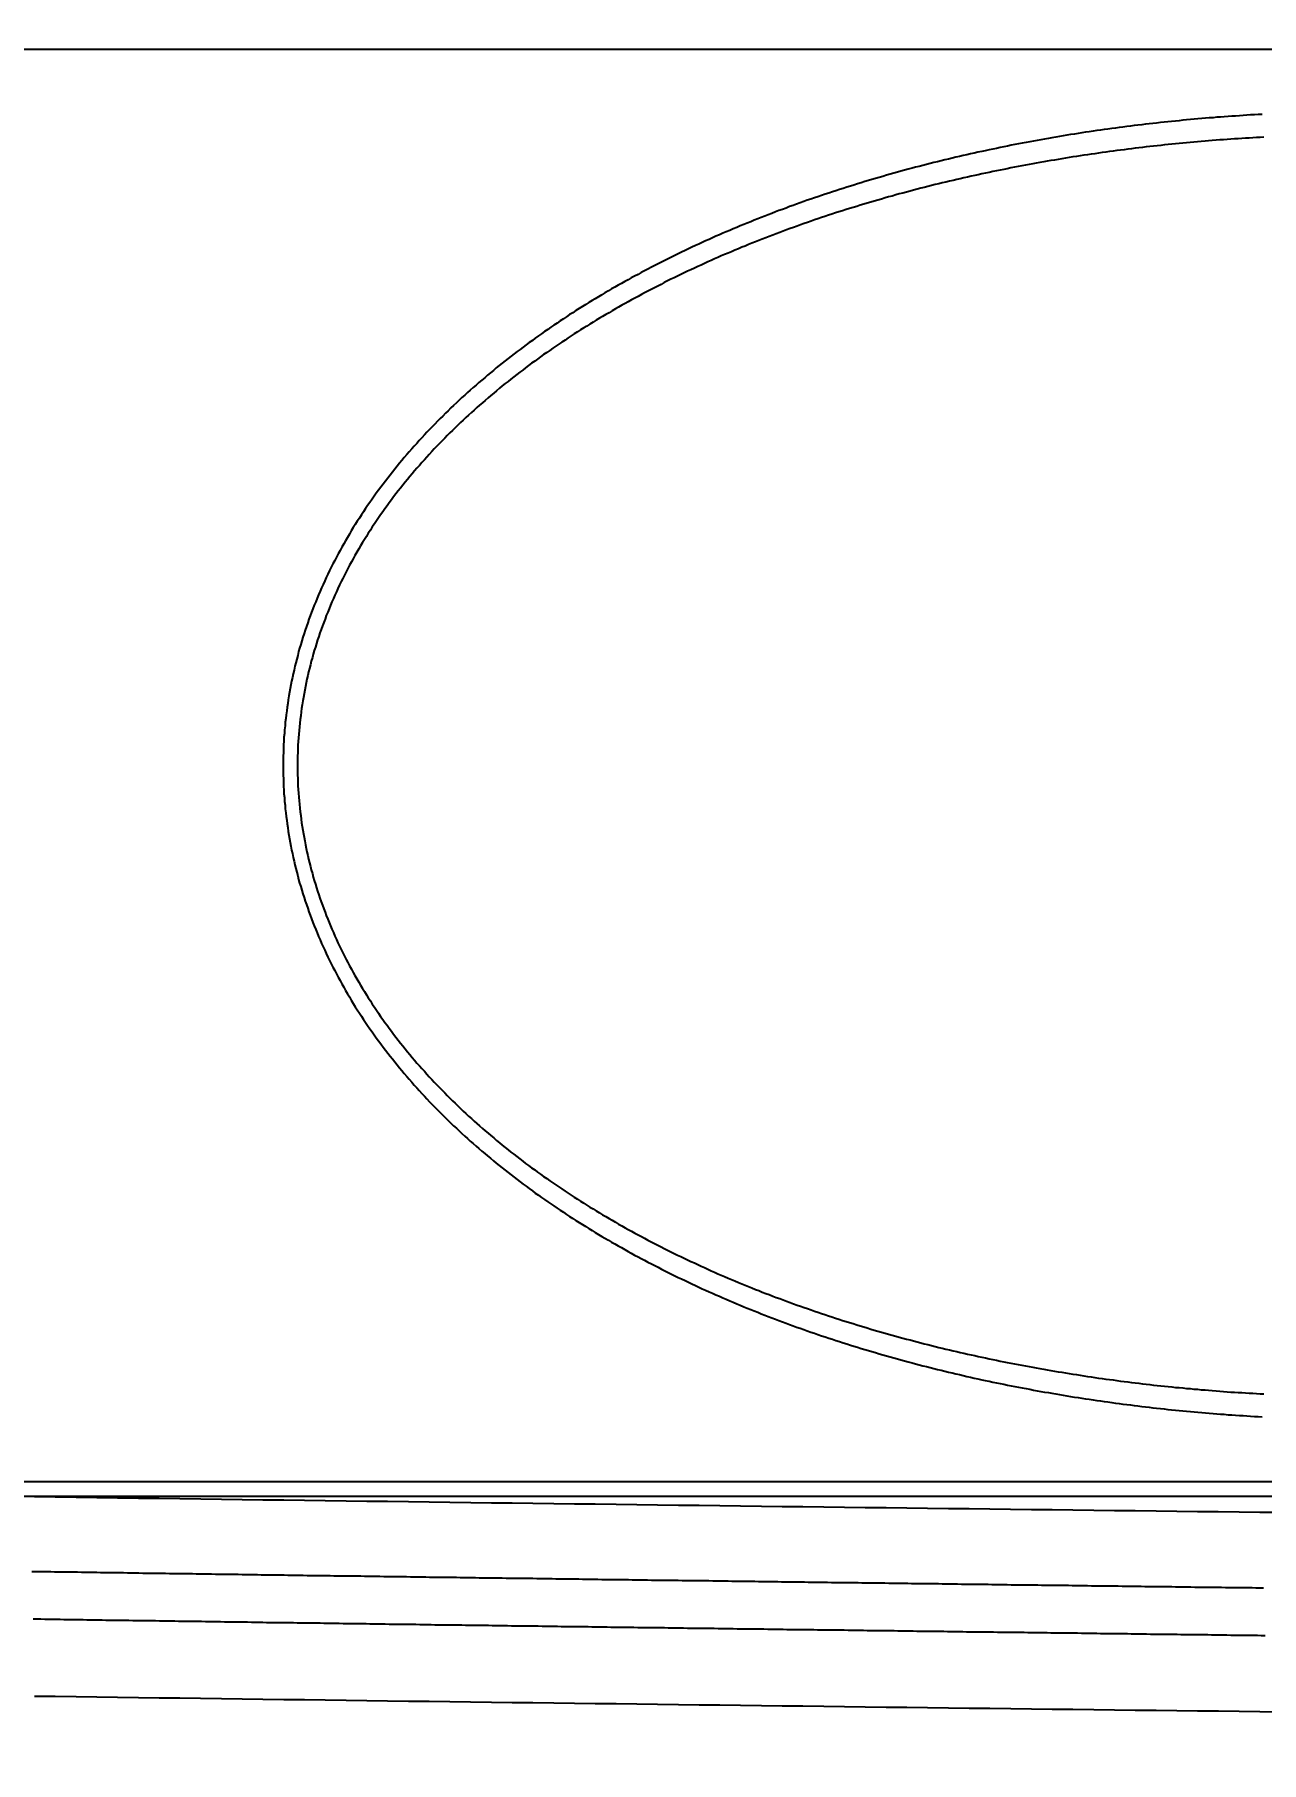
# Model space of a CAD drawing. Header units: millimetres. Extents: x 0 to 3800, y -67 to 2530.
# Drawn here: x 2324.26 to 2333.73, y 1500.94 to 1514.29 of the extents above; entities that cross this region are included whole.
import ezdxf

# ---------------------------------------------------------------- set-up
doc = ezdxf.new("R2010")
doc.units = ezdxf.units.MM
doc.layers.add('내부선 및 부속', color=4, linetype='Continuous')
doc.layers.add('치수선', color=7, linetype='Continuous')
doc.styles.add('____', font='')
doc.styles.get('____').set_extended_font_data('굴림')
doc.dimstyles.new('MSADIM', dxfattribs={"dimtxt": 33, "dimasz": 17, "dimexe": 10, "dimexo": 7.5, "dimgap": 10, "dimtad": 0, "dimtih": 1, "dimtoh": 1, "dimdec": 0, "dimzin": 1, "dimdsep": 46, "dimtxsty": '____', "dimcen": 11.25, "dimadec": 0, "dimazin": 0, "dimtfac": 1, "dimtdec": 0, "dimtix": 1, "dimtmove": 0, "dimatfit": 3, "dimfxl": 1, "dimtolj": 1, "dimtzin": 1, "dimarcsym": 0})

# ---------------------------------------------------------------- blocks, each defined once
blk = doc.blocks.new('*D35')
at = {"layer": '치수선', "color": 0, "linetype": 'Continuous', "lineweight": -2, "transparency": 16777216}
for p, q in [((2924.524, 1577.512), (2924.524, 1252.002)), ((2244.524, 1269.502), (2244.524, 1272.002)), ((2261.524, 1262.002), (2547.243, 1262.002)), ((2907.524, 1262.002), (2621.804, 1262.002))]:
    blk.add_line(p, q, dxfattribs=at)
at = {"layer": '치수선', "color": 0, "linetype": 'Continuous', "transparency": 16777216}
for points in [[(2261.524, 1264.835), (2261.524, 1259.168), (2244.524, 1262.002)], [(2907.524, 1264.835), (2907.524, 1259.168), (2924.524, 1262.002)]]:
    blk.add_solid(points, dxfattribs=at)
at = {"layer": '치수선', "color": 0, "linetype": 'Continuous', "transparency": 16777216, "insert": (2584.524, 1262.002), "char_height": 25, "attachment_point": 5, "style": '____'}
blk.add_mtext('\\A1;680', dxfattribs=at)

msp = doc.modelspace()

# ---------------------------------------------------------------- linework, layer by layer
at = {"layer": '내부선 및 부속', "linetype": 'Continuous'}
for p, q in [((2355.662, 1514.172), (2313.385, 1514.172)), ((2355.662, 1503.108), (2313.385, 1503.108)), ((2355.422, 1502.994), (2313.625, 1502.994))]:
    msp.add_line(p, q, dxfattribs=at)
at = {"layer": '내부선 및 부속', "linetype": 'Continuous', "flags": 128}
for points in [[(2333.738, 1513.67), (2333.709, 1513.668), (2333.679, 1513.666), (2333.65, 1513.665), (2333.621, 1513.663), (2333.592, 1513.661), (2333.563, 1513.659), (2333.534, 1513.657), (2333.505, 1513.655), (2333.476, 1513.653), (2333.447, 1513.651), (2333.418, 1513.649), (2333.389, 1513.647), (2333.36, 1513.644), (2333.331, 1513.642), (2333.301, 1513.64), (2333.272, 1513.637), (2333.243, 1513.635), (2333.214, 1513.632), (2333.185, 1513.629), (2333.156, 1513.627), (2333.127, 1513.624), (2333.098, 1513.621), (2333.069, 1513.618), (2333.04, 1513.615), (2333.011, 1513.612), (2332.982, 1513.609), (2332.953, 1513.606), (2332.924, 1513.603), (2332.895, 1513.6), (2332.866, 1513.596), (2332.837, 1513.593), (2332.809, 1513.59), (2332.78, 1513.586), (2332.751, 1513.583), (2332.722, 1513.579), (2332.693, 1513.575), (2332.664, 1513.572), (2332.635, 1513.568), (2332.606, 1513.564), (2332.577, 1513.56), (2332.548, 1513.556), (2332.52, 1513.552), (2332.491, 1513.548), (2332.462, 1513.544), (2332.433, 1513.539), (2332.404, 1513.535), (2332.375, 1513.531), (2332.347, 1513.526), (2332.318, 1513.522), (2332.289, 1513.517), (2332.26, 1513.513), (2332.231, 1513.508), (2332.203, 1513.503), (2332.174, 1513.499), (2332.145, 1513.494), (2332.116, 1513.489), (2332.088, 1513.484), (2332.059, 1513.479), (2332.03, 1513.474), (2332.002, 1513.469), (2331.973, 1513.463), (2331.944, 1513.458), (2331.916, 1513.453), (2331.887, 1513.447), (2331.858, 1513.442), (2331.83, 1513.436), (2331.801, 1513.431), (2331.773, 1513.425), (2331.744, 1513.419), (2331.715, 1513.413), (2331.687, 1513.407), (2331.658, 1513.401), (2331.63, 1513.395), (2331.63, 1513.395), (2331.601, 1513.389), (2331.573, 1513.383), (2331.544, 1513.377), (2331.516, 1513.371), (2331.487, 1513.364), (2331.459, 1513.358), (2331.431, 1513.351), (2331.402, 1513.345), (2331.374, 1513.338), (2331.345, 1513.332), (2331.317, 1513.325), (2331.289, 1513.318), (2331.26, 1513.311), (2331.232, 1513.304), (2331.204, 1513.297), (2331.176, 1513.29), (2331.147, 1513.283), (2331.119, 1513.276), (2331.091, 1513.268), (2331.063, 1513.261), (2331.035, 1513.253), (2331.006, 1513.246), (2330.978, 1513.238), (2330.95, 1513.231), (2330.922, 1513.223), (2330.894, 1513.215), (2330.866, 1513.207), (2330.838, 1513.199), (2330.81, 1513.191), (2330.782, 1513.183), (2330.754, 1513.175), (2330.726, 1513.167), (2330.698, 1513.158), (2330.67, 1513.15), (2330.642, 1513.142), (2330.614, 1513.133), (2330.586, 1513.124), (2330.559, 1513.116), (2330.531, 1513.107), (2330.503, 1513.098), (2330.475, 1513.089), (2330.447, 1513.08), (2330.42, 1513.071), (2330.392, 1513.062), (2330.364, 1513.053), (2330.337, 1513.044), (2330.309, 1513.034), (2330.282, 1513.025), (2330.254, 1513.015), (2330.226, 1513.006), (2330.199, 1512.996), (2330.171, 1512.986), (2330.144, 1512.976), (2330.117, 1512.966), (2330.089, 1512.957), (2330.062, 1512.946), (2330.034, 1512.936), (2330.007, 1512.926), (2329.98, 1512.916), (2329.953, 1512.905), (2329.925, 1512.895), (2329.898, 1512.884), (2329.871, 1512.874), (2329.844, 1512.863), (2329.817, 1512.852), (2329.79, 1512.841), (2329.763, 1512.83), (2329.736, 1512.819), (2329.709, 1512.808), (2329.682, 1512.797), (2329.655, 1512.786), (2329.628, 1512.774), (2329.601, 1512.763), (2329.575, 1512.751), (2329.548, 1512.74), (2329.521, 1512.728), (2329.495, 1512.716), (2329.468, 1512.704), (2329.441, 1512.692), (2329.415, 1512.68), (2329.388, 1512.668), (2329.362, 1512.656), (2329.335, 1512.644), (2329.309, 1512.631), (2329.283, 1512.619), (2329.256, 1512.606), (2329.23, 1512.593), (2329.204, 1512.581), (2329.178, 1512.568), (2329.152, 1512.555), (2329.126, 1512.542), (2329.1, 1512.529), (2329.074, 1512.515), (2329.048, 1512.502), (2329.022, 1512.489), (2328.996, 1512.475), (2328.97, 1512.462), (2328.944, 1512.448), (2328.919, 1512.434), (2328.893, 1512.42), (2328.893, 1512.42), (2328.867, 1512.406), (2328.842, 1512.392), (2328.816, 1512.378), (2328.791, 1512.364), (2328.765, 1512.35), (2328.74, 1512.335), (2328.715, 1512.321), (2328.69, 1512.306), (2328.664, 1512.291), (2328.639, 1512.276), (2328.614, 1512.261), (2328.589, 1512.246), (2328.564, 1512.231), (2328.539, 1512.216), (2328.515, 1512.201), (2328.49, 1512.185), (2328.465, 1512.17), (2328.44, 1512.154), (2328.416, 1512.138), (2328.391, 1512.123), (2328.367, 1512.107), (2328.343, 1512.091), (2328.318, 1512.074), (2328.294, 1512.058), (2328.27, 1512.042), (2328.246, 1512.025), (2328.222, 1512.009), (2328.198, 1511.992), (2328.174, 1511.975), (2328.15, 1511.958), (2328.126, 1511.941), (2328.103, 1511.924), (2328.079, 1511.907), (2328.055, 1511.89), (2328.032, 1511.872), (2328.009, 1511.855), (2327.985, 1511.837), (2327.962, 1511.82), (2327.939, 1511.802), (2327.916, 1511.784), (2327.893, 1511.766), (2327.87, 1511.747), (2327.847, 1511.729), (2327.824, 1511.711), (2327.802, 1511.692), (2327.779, 1511.674), (2327.757, 1511.655), (2327.735, 1511.636), (2327.712, 1511.617), (2327.69, 1511.598), (2327.668, 1511.579), (2327.646, 1511.56), (2327.624, 1511.54), (2327.602, 1511.521), (2327.581, 1511.501), (2327.559, 1511.482), (2327.538, 1511.462), (2327.517, 1511.442), (2327.495, 1511.422), (2327.474, 1511.402), (2327.453, 1511.381), (2327.432, 1511.361), (2327.412, 1511.34), (2327.391, 1511.32), (2327.37, 1511.299), (2327.35, 1511.278), (2327.33, 1511.257), (2327.309, 1511.236), (2327.289, 1511.215), (2327.269, 1511.194), (2327.25, 1511.172), (2327.23, 1511.151), (2327.21, 1511.129), (2327.191, 1511.108), (2327.172, 1511.086), (2327.152, 1511.064), (2327.133, 1511.042), (2327.114, 1511.019), (2327.096, 1510.997), (2327.077, 1510.975), (2327.058, 1510.952), (2327.04, 1510.929), (2327.022, 1510.907), (2327.004, 1510.884), (2326.986, 1510.861), (2326.968, 1510.838), (2326.95, 1510.814), (2326.933, 1510.791), (2326.916, 1510.768), (2326.898, 1510.744), (2326.881, 1510.72), (2326.865, 1510.697), (2326.848, 1510.673), (2326.831, 1510.649), (2326.815, 1510.625), (2326.799, 1510.6), (2326.783, 1510.576), (2326.767, 1510.552), (2326.751, 1510.527), (2326.736, 1510.502), (2326.736, 1510.502), (2326.72, 1510.478), (2326.705, 1510.453), (2326.69, 1510.428), (2326.675, 1510.403), (2326.661, 1510.377), (2326.646, 1510.352), (2326.632, 1510.327), (2326.618, 1510.301), (2326.604, 1510.275), (2326.59, 1510.25), (2326.577, 1510.224), (2326.563, 1510.198), (2326.55, 1510.172), (2326.537, 1510.146), (2326.524, 1510.119), (2326.512, 1510.093), (2326.5, 1510.067), (2326.487, 1510.04), (2326.476, 1510.013), (2326.464, 1509.987), (2326.452, 1509.96), (2326.441, 1509.933), (2326.43, 1509.906), (2326.419, 1509.879), (2326.408, 1509.852), (2326.398, 1509.825), (2326.388, 1509.797), (2326.378, 1509.77), (2326.368, 1509.742), (2326.359, 1509.715), (2326.349, 1509.687), (2326.34, 1509.659), (2326.331, 1509.631), (2326.323, 1509.604), (2326.314, 1509.576), (2326.306, 1509.548), (2326.298, 1509.52), (2326.291, 1509.491), (2326.283, 1509.463), (2326.276, 1509.435), (2326.269, 1509.407), (2326.263, 1509.378), (2326.256, 1509.35), (2326.25, 1509.321), (2326.244, 1509.293), (2326.238, 1509.264), (2326.233, 1509.235), (2326.228, 1509.207), (2326.223, 1509.178), (2326.218, 1509.149), (2326.214, 1509.12), (2326.21, 1509.091), (2326.206, 1509.062), (2326.202, 1509.033), (2326.199, 1509.004), (2326.195, 1508.975), (2326.193, 1508.946), (2326.19, 1508.917), (2326.188, 1508.888), (2326.185, 1508.859), (2326.184, 1508.83), (2326.182, 1508.801), (2326.181, 1508.772), (2326.18, 1508.742), (2326.179, 1508.713), (2326.178, 1508.684), (2326.178, 1508.655), (2326.178, 1508.626), (2326.178, 1508.597), (2326.179, 1508.567), (2326.18, 1508.538), (2326.181, 1508.509), (2326.182, 1508.48), (2326.184, 1508.451), (2326.185, 1508.422), (2326.188, 1508.393), (2326.19, 1508.363), (2326.193, 1508.334), (2326.195, 1508.305), (2326.199, 1508.276), (2326.202, 1508.247), (2326.206, 1508.218), (2326.21, 1508.189), (2326.214, 1508.161), (2326.218, 1508.132), (2326.223, 1508.103), (2326.228, 1508.074), (2326.233, 1508.045), (2326.238, 1508.017), (2326.244, 1507.988), (2326.25, 1507.96), (2326.256, 1507.931), (2326.263, 1507.903), (2326.269, 1507.874), (2326.276, 1507.846), (2326.283, 1507.818), (2326.291, 1507.789), (2326.298, 1507.761), (2326.306, 1507.733), (2326.314, 1507.705), (2326.314, 1507.705), (2326.323, 1507.677), (2326.331, 1507.649), (2326.34, 1507.621), (2326.349, 1507.594), (2326.359, 1507.566), (2326.368, 1507.538), (2326.378, 1507.511), (2326.388, 1507.484), (2326.398, 1507.456), (2326.408, 1507.429), (2326.419, 1507.402), (2326.43, 1507.375), (2326.441, 1507.348), (2326.452, 1507.321), (2326.464, 1507.294), (2326.476, 1507.267), (2326.487, 1507.241), (2326.5, 1507.214), (2326.512, 1507.188), (2326.524, 1507.161), (2326.537, 1507.135), (2326.55, 1507.109), (2326.563, 1507.083), (2326.577, 1507.057), (2326.59, 1507.031), (2326.604, 1507.005), (2326.618, 1506.98), (2326.632, 1506.954), (2326.646, 1506.929), (2326.661, 1506.903), (2326.675, 1506.878), (2326.69, 1506.853), (2326.705, 1506.828), (2326.72, 1506.803), (2326.736, 1506.778), (2326.751, 1506.754), (2326.767, 1506.729), (2326.783, 1506.705), (2326.799, 1506.68), (2326.815, 1506.656), (2326.831, 1506.632), (2326.848, 1506.608), (2326.865, 1506.584), (2326.881, 1506.56), (2326.898, 1506.537), (2326.916, 1506.513), (2326.933, 1506.49), (2326.95, 1506.466), (2326.968, 1506.443), (2326.986, 1506.42), (2327.004, 1506.397), (2327.022, 1506.374), (2327.04, 1506.351), (2327.058, 1506.329), (2327.077, 1506.306), (2327.096, 1506.284), (2327.114, 1506.261), (2327.133, 1506.239), (2327.152, 1506.217), (2327.172, 1506.195), (2327.191, 1506.173), (2327.21, 1506.151), (2327.23, 1506.13), (2327.25, 1506.108), (2327.269, 1506.087), (2327.289, 1506.066), (2327.309, 1506.044), (2327.33, 1506.023), (2327.35, 1506.002), (2327.37, 1505.982), (2327.391, 1505.961), (2327.412, 1505.94), (2327.432, 1505.92), (2327.453, 1505.899), (2327.474, 1505.879), (2327.495, 1505.859), (2327.517, 1505.839), (2327.538, 1505.819), (2327.559, 1505.799), (2327.581, 1505.779), (2327.602, 1505.76), (2327.624, 1505.74), (2327.646, 1505.721), (2327.668, 1505.702), (2327.69, 1505.683), (2327.712, 1505.663), (2327.735, 1505.645), (2327.757, 1505.626), (2327.779, 1505.607), (2327.802, 1505.588), (2327.824, 1505.57), (2327.847, 1505.551), (2327.87, 1505.533), (2327.893, 1505.515), (2327.916, 1505.497), (2327.939, 1505.479), (2327.962, 1505.461), (2327.985, 1505.443), (2328.009, 1505.426), (2328.032, 1505.408), (2328.032, 1505.408), (2328.055, 1505.391), (2328.079, 1505.374), (2328.103, 1505.356), (2328.126, 1505.339), (2328.15, 1505.322), (2328.174, 1505.305), (2328.198, 1505.289), (2328.222, 1505.272), (2328.246, 1505.255), (2328.27, 1505.239), (2328.294, 1505.223), (2328.318, 1505.206), (2328.343, 1505.19), (2328.367, 1505.174), (2328.391, 1505.158), (2328.416, 1505.142), (2328.44, 1505.127), (2328.465, 1505.111), (2328.49, 1505.095), (2328.515, 1505.08), (2328.539, 1505.065), (2328.564, 1505.049), (2328.589, 1505.034), (2328.614, 1505.019), (2328.639, 1505.004), (2328.664, 1504.99), (2328.69, 1504.975), (2328.715, 1504.96), (2328.74, 1504.946), (2328.765, 1504.931), (2328.791, 1504.917), (2328.816, 1504.903), (2328.842, 1504.888), (2328.867, 1504.874), (2328.893, 1504.86), (2328.919, 1504.847), (2328.944, 1504.833), (2328.97, 1504.819), (2328.996, 1504.806), (2329.022, 1504.792), (2329.048, 1504.779), (2329.074, 1504.765), (2329.1, 1504.752), (2329.126, 1504.739), (2329.152, 1504.726), (2329.178, 1504.713), (2329.204, 1504.7), (2329.23, 1504.687), (2329.256, 1504.675), (2329.283, 1504.662), (2329.309, 1504.65), (2329.335, 1504.637), (2329.362, 1504.625), (2329.388, 1504.613), (2329.415, 1504.6), (2329.441, 1504.588), (2329.468, 1504.576), (2329.495, 1504.565), (2329.521, 1504.553), (2329.548, 1504.541), (2329.575, 1504.529), (2329.601, 1504.518), (2329.628, 1504.506), (2329.655, 1504.495), (2329.682, 1504.484), (2329.709, 1504.473), (2329.736, 1504.461), (2329.763, 1504.45), (2329.79, 1504.439), (2329.817, 1504.428), (2329.844, 1504.418), (2329.871, 1504.407), (2329.898, 1504.396), (2329.925, 1504.386), (2329.953, 1504.375), (2329.98, 1504.365), (2330.007, 1504.355), (2330.034, 1504.344), (2330.062, 1504.334), (2330.089, 1504.324), (2330.117, 1504.314), (2330.144, 1504.304), (2330.171, 1504.294), (2330.199, 1504.285), (2330.226, 1504.275), (2330.254, 1504.265), (2330.282, 1504.256), (2330.309, 1504.246), (2330.337, 1504.237), (2330.364, 1504.228), (2330.392, 1504.219), (2330.42, 1504.209), (2330.447, 1504.2), (2330.475, 1504.191), (2330.503, 1504.183), (2330.531, 1504.174), (2330.559, 1504.165), (2330.586, 1504.156), (2330.614, 1504.148), (2330.642, 1504.139), (2330.642, 1504.139), (2330.67, 1504.131), (2330.698, 1504.122), (2330.726, 1504.114), (2330.754, 1504.106), (2330.782, 1504.098), (2330.81, 1504.089), (2330.838, 1504.081), (2330.866, 1504.073), (2330.894, 1504.066), (2330.922, 1504.058), (2330.95, 1504.05), (2330.978, 1504.042), (2331.006, 1504.035), (2331.035, 1504.027), (2331.063, 1504.02), (2331.091, 1504.012), (2331.119, 1504.005), (2331.147, 1503.998), (2331.176, 1503.991), (2331.204, 1503.984), (2331.232, 1503.977), (2331.26, 1503.97), (2331.289, 1503.963), (2331.317, 1503.956), (2331.345, 1503.949), (2331.374, 1503.942), (2331.402, 1503.936), (2331.431, 1503.929), (2331.459, 1503.923), (2331.487, 1503.916), (2331.516, 1503.91), (2331.544, 1503.904), (2331.573, 1503.897), (2331.601, 1503.891), (2331.63, 1503.885), (2331.658, 1503.879), (2331.687, 1503.873), (2331.715, 1503.867), (2331.744, 1503.862), (2331.773, 1503.856), (2331.801, 1503.85), (2331.83, 1503.845), (2331.858, 1503.839), (2331.887, 1503.833), (2331.916, 1503.828), (2331.944, 1503.823), (2331.973, 1503.817), (2332.002, 1503.812), (2332.03, 1503.807), (2332.059, 1503.802), (2332.088, 1503.797), (2332.116, 1503.792), (2332.145, 1503.787), (2332.174, 1503.782), (2332.203, 1503.777), (2332.231, 1503.773), (2332.26, 1503.768), (2332.289, 1503.763), (2332.318, 1503.759), (2332.347, 1503.754), (2332.375, 1503.75), (2332.404, 1503.746), (2332.433, 1503.741), (2332.462, 1503.737), (2332.491, 1503.733), (2332.52, 1503.729), (2332.548, 1503.725), (2332.577, 1503.721), (2332.606, 1503.717), (2332.635, 1503.713), (2332.664, 1503.709), (2332.693, 1503.705), (2332.722, 1503.702), (2332.751, 1503.698), (2332.78, 1503.695), (2332.809, 1503.691), (2332.837, 1503.688), (2332.866, 1503.684), (2332.895, 1503.681), (2332.924, 1503.678), (2332.953, 1503.675), (2332.982, 1503.671), (2333.011, 1503.668), (2333.04, 1503.665), (2333.069, 1503.662), (2333.098, 1503.66), (2333.127, 1503.657), (2333.156, 1503.654), (2333.185, 1503.651), (2333.214, 1503.649), (2333.243, 1503.646), (2333.272, 1503.643), (2333.301, 1503.641), (2333.331, 1503.639), (2333.36, 1503.636), (2333.389, 1503.634), (2333.418, 1503.632), (2333.447, 1503.63), (2333.476, 1503.627), (2333.505, 1503.625), (2333.505, 1503.625), (2333.534, 1503.623), (2333.563, 1503.621), (2333.592, 1503.62), (2333.621, 1503.618), (2333.65, 1503.616), (2333.679, 1503.614), (2333.709, 1503.613), (2333.738, 1503.611)], [(2333.753, 1513.494), (2333.725, 1513.492), (2333.696, 1513.491), (2333.668, 1513.489), (2333.639, 1513.487), (2333.611, 1513.486), (2333.582, 1513.484), (2333.554, 1513.482), (2333.525, 1513.48), (2333.497, 1513.478), (2333.468, 1513.476), (2333.44, 1513.474), (2333.411, 1513.472), (2333.383, 1513.47), (2333.354, 1513.468), (2333.326, 1513.465), (2333.298, 1513.463), (2333.269, 1513.461), (2333.241, 1513.458), (2333.212, 1513.456), (2333.184, 1513.453), (2333.155, 1513.45), (2333.127, 1513.448), (2333.098, 1513.445), (2333.07, 1513.442), (2333.042, 1513.439), (2333.013, 1513.436), (2332.985, 1513.434), (2332.956, 1513.43), (2332.928, 1513.427), (2332.9, 1513.424), (2332.871, 1513.421), (2332.843, 1513.418), (2332.814, 1513.415), (2332.786, 1513.411), (2332.758, 1513.408), (2332.729, 1513.404), (2332.701, 1513.401), (2332.673, 1513.397), (2332.644, 1513.393), (2332.616, 1513.39), (2332.588, 1513.386), (2332.559, 1513.382), (2332.531, 1513.378), (2332.503, 1513.374), (2332.475, 1513.37), (2332.446, 1513.366), (2332.418, 1513.362), (2332.39, 1513.358), (2332.362, 1513.354), (2332.333, 1513.349), (2332.305, 1513.345), (2332.277, 1513.341), (2332.249, 1513.336), (2332.221, 1513.331), (2332.192, 1513.327), (2332.164, 1513.322), (2332.136, 1513.317), (2332.108, 1513.313), (2332.08, 1513.308), (2332.052, 1513.303), (2332.023, 1513.298), (2331.995, 1513.293), (2331.967, 1513.288), (2331.939, 1513.283), (2331.911, 1513.277), (2331.883, 1513.272), (2331.855, 1513.267), (2331.827, 1513.261), (2331.799, 1513.256), (2331.771, 1513.25), (2331.743, 1513.245), (2331.715, 1513.239), (2331.687, 1513.233), (2331.687, 1513.233), (2331.659, 1513.228), (2331.631, 1513.222), (2331.603, 1513.216), (2331.575, 1513.21), (2331.547, 1513.204), (2331.519, 1513.198), (2331.491, 1513.192), (2331.464, 1513.185), (2331.436, 1513.179), (2331.408, 1513.173), (2331.38, 1513.166), (2331.352, 1513.16), (2331.324, 1513.153), (2331.297, 1513.147), (2331.269, 1513.14), (2331.241, 1513.133), (2331.213, 1513.127), (2331.186, 1513.12), (2331.158, 1513.113), (2331.13, 1513.106), (2331.103, 1513.099), (2331.075, 1513.091), (2331.047, 1513.084), (2331.02, 1513.077), (2330.992, 1513.07), (2330.964, 1513.062), (2330.937, 1513.055), (2330.909, 1513.047), (2330.882, 1513.039), (2330.854, 1513.032), (2330.827, 1513.024), (2330.799, 1513.016), (2330.772, 1513.008), (2330.744, 1513), (2330.717, 1512.992), (2330.69, 1512.984), (2330.662, 1512.976), (2330.635, 1512.968), (2330.608, 1512.959), (2330.58, 1512.951), (2330.553, 1512.942), (2330.526, 1512.934), (2330.499, 1512.925), (2330.471, 1512.917), (2330.444, 1512.908), (2330.417, 1512.899), (2330.39, 1512.89), (2330.363, 1512.881), (2330.336, 1512.872), (2330.309, 1512.863), (2330.282, 1512.854), (2330.255, 1512.844), (2330.228, 1512.835), (2330.201, 1512.826), (2330.174, 1512.816), (2330.147, 1512.806), (2330.12, 1512.797), (2330.093, 1512.787), (2330.066, 1512.777), (2330.039, 1512.767), (2330.013, 1512.757), (2329.986, 1512.747), (2329.959, 1512.737), (2329.932, 1512.727), (2329.906, 1512.717), (2329.879, 1512.706), (2329.853, 1512.696), (2329.826, 1512.685), (2329.799, 1512.675), (2329.773, 1512.664), (2329.746, 1512.653), (2329.72, 1512.643), (2329.694, 1512.632), (2329.667, 1512.621), (2329.641, 1512.609), (2329.615, 1512.598), (2329.588, 1512.587), (2329.562, 1512.576), (2329.536, 1512.564), (2329.51, 1512.553), (2329.484, 1512.541), (2329.458, 1512.53), (2329.432, 1512.518), (2329.406, 1512.506), (2329.38, 1512.494), (2329.354, 1512.482), (2329.328, 1512.47), (2329.302, 1512.458), (2329.276, 1512.445), (2329.25, 1512.433), (2329.225, 1512.421), (2329.199, 1512.408), (2329.173, 1512.396), (2329.148, 1512.383), (2329.122, 1512.37), (2329.097, 1512.357), (2329.071, 1512.344), (2329.046, 1512.331), (2329.02, 1512.318), (2328.995, 1512.305), (2328.995, 1512.305), (2328.97, 1512.291), (2328.945, 1512.278), (2328.919, 1512.264), (2328.894, 1512.251), (2328.869, 1512.237), (2328.844, 1512.223), (2328.819, 1512.209), (2328.794, 1512.195), (2328.769, 1512.181), (2328.745, 1512.167), (2328.72, 1512.153), (2328.695, 1512.138), (2328.671, 1512.124), (2328.646, 1512.109), (2328.621, 1512.095), (2328.597, 1512.08), (2328.573, 1512.065), (2328.548, 1512.05), (2328.524, 1512.035), (2328.5, 1512.02), (2328.475, 1512.005), (2328.451, 1511.989), (2328.427, 1511.974), (2328.403, 1511.958), (2328.379, 1511.943), (2328.356, 1511.927), (2328.332, 1511.911), (2328.308, 1511.895), (2328.284, 1511.879), (2328.261, 1511.863), (2328.237, 1511.847), (2328.214, 1511.83), (2328.19, 1511.814), (2328.167, 1511.797), (2328.144, 1511.78), (2328.121, 1511.764), (2328.097, 1511.747), (2328.074, 1511.73), (2328.051, 1511.712), (2328.029, 1511.695), (2328.006, 1511.678), (2327.983, 1511.66), (2327.96, 1511.643), (2327.938, 1511.625), (2327.915, 1511.607), (2327.893, 1511.59), (2327.871, 1511.572), (2327.849, 1511.554), (2327.827, 1511.535), (2327.805, 1511.517), (2327.783, 1511.499), (2327.761, 1511.48), (2327.739, 1511.461), (2327.717, 1511.443), (2327.696, 1511.424), (2327.674, 1511.405), (2327.653, 1511.386), (2327.632, 1511.367), (2327.611, 1511.347), (2327.59, 1511.328), (2327.569, 1511.308), (2327.548, 1511.289), (2327.527, 1511.269), (2327.507, 1511.249), (2327.486, 1511.229), (2327.466, 1511.209), (2327.446, 1511.189), (2327.426, 1511.169), (2327.406, 1511.148), (2327.386, 1511.128), (2327.366, 1511.107), (2327.346, 1511.086), (2327.327, 1511.065), (2327.307, 1511.044), (2327.288, 1511.023), (2327.269, 1511.002), (2327.25, 1510.981), (2327.231, 1510.959), (2327.212, 1510.938), (2327.194, 1510.916), (2327.175, 1510.894), (2327.157, 1510.872), (2327.139, 1510.85), (2327.121, 1510.828), (2327.103, 1510.806), (2327.085, 1510.784), (2327.067, 1510.761), (2327.05, 1510.739), (2327.032, 1510.716), (2327.015, 1510.693), (2326.998, 1510.67), (2326.981, 1510.647), (2326.964, 1510.624), (2326.948, 1510.601), (2326.931, 1510.577), (2326.915, 1510.554), (2326.899, 1510.53), (2326.883, 1510.506), (2326.867, 1510.483), (2326.852, 1510.459), (2326.852, 1510.459), (2326.836, 1510.435), (2326.821, 1510.41), (2326.806, 1510.386), (2326.791, 1510.362), (2326.776, 1510.337), (2326.762, 1510.313), (2326.748, 1510.288), (2326.733, 1510.263), (2326.719, 1510.238), (2326.706, 1510.213), (2326.692, 1510.188), (2326.679, 1510.163), (2326.665, 1510.137), (2326.652, 1510.112), (2326.639, 1510.086), (2326.627, 1510.061), (2326.614, 1510.035), (2326.602, 1510.009), (2326.59, 1509.983), (2326.578, 1509.957), (2326.567, 1509.931), (2326.555, 1509.905), (2326.544, 1509.879), (2326.533, 1509.852), (2326.523, 1509.826), (2326.512, 1509.799), (2326.502, 1509.772), (2326.492, 1509.746), (2326.482, 1509.719), (2326.472, 1509.692), (2326.463, 1509.665), (2326.454, 1509.638), (2326.445, 1509.611), (2326.436, 1509.583), (2326.428, 1509.556), (2326.419, 1509.529), (2326.411, 1509.501), (2326.404, 1509.474), (2326.396, 1509.446), (2326.389, 1509.418), (2326.382, 1509.391), (2326.375, 1509.363), (2326.369, 1509.335), (2326.362, 1509.307), (2326.356, 1509.279), (2326.35, 1509.251), (2326.345, 1509.223), (2326.34, 1509.195), (2326.335, 1509.167), (2326.33, 1509.139), (2326.325, 1509.11), (2326.321, 1509.082), (2326.317, 1509.054), (2326.314, 1509.025), (2326.31, 1508.997), (2326.307, 1508.969), (2326.304, 1508.94), (2326.301, 1508.912), (2326.299, 1508.883), (2326.297, 1508.855), (2326.295, 1508.826), (2326.293, 1508.798), (2326.292, 1508.769), (2326.291, 1508.74), (2326.29, 1508.712), (2326.29, 1508.683), (2326.289, 1508.655), (2326.289, 1508.626), (2326.29, 1508.597), (2326.29, 1508.569), (2326.291, 1508.54), (2326.292, 1508.512), (2326.293, 1508.483), (2326.295, 1508.455), (2326.297, 1508.426), (2326.299, 1508.397), (2326.301, 1508.369), (2326.304, 1508.341), (2326.307, 1508.312), (2326.31, 1508.284), (2326.314, 1508.255), (2326.317, 1508.227), (2326.321, 1508.199), (2326.325, 1508.17), (2326.33, 1508.142), (2326.335, 1508.114), (2326.34, 1508.086), (2326.345, 1508.058), (2326.35, 1508.029), (2326.356, 1508.001), (2326.362, 1507.974), (2326.369, 1507.946), (2326.375, 1507.918), (2326.382, 1507.89), (2326.389, 1507.862), (2326.396, 1507.835), (2326.404, 1507.807), (2326.411, 1507.779), (2326.419, 1507.752), (2326.428, 1507.725), (2326.428, 1507.725), (2326.436, 1507.697), (2326.445, 1507.67), (2326.454, 1507.643), (2326.463, 1507.616), (2326.472, 1507.589), (2326.482, 1507.562), (2326.492, 1507.535), (2326.502, 1507.508), (2326.512, 1507.482), (2326.523, 1507.455), (2326.533, 1507.429), (2326.544, 1507.402), (2326.555, 1507.376), (2326.567, 1507.35), (2326.578, 1507.323), (2326.59, 1507.297), (2326.602, 1507.271), (2326.614, 1507.246), (2326.627, 1507.22), (2326.639, 1507.194), (2326.652, 1507.169), (2326.665, 1507.143), (2326.679, 1507.118), (2326.692, 1507.093), (2326.706, 1507.068), (2326.719, 1507.043), (2326.733, 1507.018), (2326.748, 1506.993), (2326.762, 1506.968), (2326.776, 1506.943), (2326.791, 1506.919), (2326.806, 1506.895), (2326.821, 1506.87), (2326.836, 1506.846), (2326.852, 1506.822), (2326.867, 1506.798), (2326.883, 1506.774), (2326.899, 1506.751), (2326.915, 1506.727), (2326.931, 1506.703), (2326.948, 1506.68), (2326.964, 1506.657), (2326.981, 1506.634), (2326.998, 1506.611), (2327.015, 1506.588), (2327.032, 1506.565), (2327.05, 1506.542), (2327.067, 1506.52), (2327.085, 1506.497), (2327.103, 1506.475), (2327.121, 1506.452), (2327.139, 1506.43), (2327.157, 1506.408), (2327.175, 1506.386), (2327.194, 1506.365), (2327.212, 1506.343), (2327.231, 1506.321), (2327.25, 1506.3), (2327.269, 1506.279), (2327.288, 1506.257), (2327.307, 1506.236), (2327.327, 1506.215), (2327.346, 1506.194), (2327.366, 1506.174), (2327.386, 1506.153), (2327.406, 1506.133), (2327.426, 1506.112), (2327.446, 1506.092), (2327.466, 1506.072), (2327.486, 1506.052), (2327.507, 1506.032), (2327.527, 1506.012), (2327.548, 1505.992), (2327.569, 1505.972), (2327.59, 1505.953), (2327.611, 1505.933), (2327.632, 1505.914), (2327.653, 1505.895), (2327.674, 1505.876), (2327.696, 1505.857), (2327.717, 1505.838), (2327.739, 1505.819), (2327.761, 1505.801), (2327.783, 1505.782), (2327.805, 1505.764), (2327.827, 1505.745), (2327.849, 1505.727), (2327.871, 1505.709), (2327.893, 1505.691), (2327.915, 1505.673), (2327.938, 1505.655), (2327.96, 1505.638), (2327.983, 1505.62), (2328.006, 1505.603), (2328.029, 1505.585), (2328.051, 1505.568), (2328.074, 1505.551), (2328.097, 1505.534), (2328.121, 1505.517), (2328.144, 1505.5), (2328.144, 1505.5), (2328.167, 1505.484), (2328.19, 1505.467), (2328.214, 1505.451), (2328.237, 1505.434), (2328.261, 1505.418), (2328.284, 1505.402), (2328.308, 1505.386), (2328.332, 1505.37), (2328.356, 1505.354), (2328.379, 1505.338), (2328.403, 1505.322), (2328.427, 1505.307), (2328.451, 1505.291), (2328.475, 1505.276), (2328.5, 1505.261), (2328.524, 1505.246), (2328.548, 1505.23), (2328.573, 1505.216), (2328.597, 1505.201), (2328.621, 1505.186), (2328.646, 1505.171), (2328.671, 1505.157), (2328.695, 1505.142), (2328.72, 1505.128), (2328.745, 1505.114), (2328.769, 1505.099), (2328.794, 1505.085), (2328.819, 1505.071), (2328.844, 1505.057), (2328.869, 1505.044), (2328.894, 1505.03), (2328.919, 1505.016), (2328.945, 1505.003), (2328.97, 1504.989), (2328.995, 1504.976), (2329.02, 1504.963), (2329.046, 1504.95), (2329.071, 1504.937), (2329.097, 1504.924), (2329.122, 1504.911), (2329.148, 1504.898), (2329.173, 1504.885), (2329.199, 1504.873), (2329.225, 1504.86), (2329.25, 1504.848), (2329.276, 1504.835), (2329.302, 1504.823), (2329.328, 1504.811), (2329.354, 1504.799), (2329.38, 1504.787), (2329.406, 1504.775), (2329.432, 1504.763), (2329.458, 1504.751), (2329.484, 1504.739), (2329.51, 1504.728), (2329.536, 1504.716), (2329.562, 1504.705), (2329.588, 1504.694), (2329.615, 1504.682), (2329.641, 1504.671), (2329.667, 1504.66), (2329.694, 1504.649), (2329.72, 1504.638), (2329.746, 1504.627), (2329.773, 1504.617), (2329.799, 1504.606), (2329.826, 1504.595), (2329.853, 1504.585), (2329.879, 1504.574), (2329.906, 1504.564), (2329.932, 1504.554), (2329.959, 1504.543), (2329.986, 1504.533), (2330.013, 1504.523), (2330.039, 1504.513), (2330.066, 1504.503), (2330.093, 1504.494), (2330.12, 1504.484), (2330.147, 1504.474), (2330.174, 1504.465), (2330.201, 1504.455), (2330.228, 1504.446), (2330.255, 1504.436), (2330.282, 1504.427), (2330.309, 1504.418), (2330.336, 1504.409), (2330.363, 1504.4), (2330.39, 1504.391), (2330.417, 1504.382), (2330.444, 1504.373), (2330.471, 1504.364), (2330.499, 1504.355), (2330.526, 1504.347), (2330.553, 1504.338), (2330.58, 1504.33), (2330.608, 1504.321), (2330.635, 1504.313), (2330.662, 1504.305), (2330.69, 1504.297), (2330.717, 1504.288), (2330.717, 1504.288), (2330.744, 1504.28), (2330.772, 1504.272), (2330.799, 1504.265), (2330.827, 1504.257), (2330.854, 1504.249), (2330.882, 1504.241), (2330.909, 1504.234), (2330.937, 1504.226), (2330.964, 1504.219), (2330.992, 1504.211), (2331.02, 1504.204), (2331.047, 1504.196), (2331.075, 1504.189), (2331.103, 1504.182), (2331.13, 1504.175), (2331.158, 1504.168), (2331.186, 1504.161), (2331.213, 1504.154), (2331.241, 1504.147), (2331.269, 1504.141), (2331.297, 1504.134), (2331.324, 1504.127), (2331.352, 1504.121), (2331.38, 1504.114), (2331.408, 1504.108), (2331.436, 1504.101), (2331.464, 1504.095), (2331.491, 1504.089), (2331.519, 1504.083), (2331.547, 1504.077), (2331.575, 1504.071), (2331.603, 1504.065), (2331.631, 1504.059), (2331.659, 1504.053), (2331.687, 1504.047), (2331.715, 1504.041), (2331.743, 1504.036), (2331.771, 1504.03), (2331.799, 1504.025), (2331.827, 1504.019), (2331.855, 1504.014), (2331.883, 1504.009), (2331.911, 1504.003), (2331.939, 1503.998), (2331.967, 1503.993), (2331.995, 1503.988), (2332.023, 1503.983), (2332.052, 1503.978), (2332.08, 1503.973), (2332.108, 1503.968), (2332.136, 1503.963), (2332.164, 1503.958), (2332.192, 1503.954), (2332.221, 1503.949), (2332.249, 1503.945), (2332.277, 1503.94), (2332.305, 1503.936), (2332.333, 1503.931), (2332.362, 1503.927), (2332.39, 1503.923), (2332.418, 1503.919), (2332.446, 1503.915), (2332.475, 1503.91), (2332.503, 1503.906), (2332.531, 1503.902), (2332.559, 1503.899), (2332.588, 1503.895), (2332.616, 1503.891), (2332.644, 1503.887), (2332.673, 1503.884), (2332.701, 1503.88), (2332.729, 1503.876), (2332.758, 1503.873), (2332.786, 1503.87), (2332.814, 1503.866), (2332.843, 1503.863), (2332.871, 1503.86), (2332.9, 1503.856), (2332.928, 1503.853), (2332.956, 1503.85), (2332.985, 1503.847), (2333.013, 1503.844), (2333.042, 1503.841), (2333.07, 1503.838), (2333.098, 1503.836), (2333.127, 1503.833), (2333.155, 1503.83), (2333.184, 1503.828), (2333.212, 1503.825), (2333.241, 1503.823), (2333.269, 1503.82), (2333.298, 1503.818), (2333.326, 1503.815), (2333.354, 1503.813), (2333.383, 1503.811), (2333.411, 1503.809), (2333.44, 1503.807), (2333.468, 1503.804), (2333.497, 1503.802), (2333.525, 1503.8), (2333.525, 1503.8), (2333.554, 1503.799), (2333.582, 1503.797), (2333.611, 1503.795), (2333.639, 1503.793), (2333.668, 1503.792), (2333.696, 1503.79), (2333.725, 1503.788), (2333.753, 1503.787)], [(2324.237, 1502.417), (2324.266, 1502.417), (2324.296, 1502.416), (2324.326, 1502.416), (2324.355, 1502.415), (2324.385, 1502.415), (2324.414, 1502.414), (2324.444, 1502.414), (2324.473, 1502.414), (2324.503, 1502.413), (2324.532, 1502.413), (2324.562, 1502.412), (2324.591, 1502.412), (2324.621, 1502.411), (2324.651, 1502.411), (2324.68, 1502.41), (2324.71, 1502.41), (2324.739, 1502.41), (2324.769, 1502.409), (2324.798, 1502.409), (2324.828, 1502.408), (2324.857, 1502.408), (2324.887, 1502.407), (2324.916, 1502.407), (2324.946, 1502.407), (2324.976, 1502.406), (2325.005, 1502.406), (2325.035, 1502.405), (2325.064, 1502.405), (2325.094, 1502.404), (2325.123, 1502.404), (2325.153, 1502.404), (2325.182, 1502.403), (2325.212, 1502.403), (2325.241, 1502.402), (2325.271, 1502.402), (2325.3, 1502.401), (2325.33, 1502.401), (2325.36, 1502.401), (2325.389, 1502.4), (2325.419, 1502.4), (2325.448, 1502.399), (2325.478, 1502.399), (2325.507, 1502.398), (2325.537, 1502.398), (2325.566, 1502.398), (2325.596, 1502.397), (2325.625, 1502.397), (2325.655, 1502.396), (2325.685, 1502.396), (2325.714, 1502.396), (2325.744, 1502.395), (2325.773, 1502.395), (2325.803, 1502.394), (2325.832, 1502.394), (2325.862, 1502.393), (2325.891, 1502.393), (2325.921, 1502.393), (2325.95, 1502.392), (2325.98, 1502.392), (2326.01, 1502.391), (2326.039, 1502.391), (2326.069, 1502.391), (2326.098, 1502.39), (2326.128, 1502.39), (2326.157, 1502.389), (2326.187, 1502.389), (2326.216, 1502.388), (2326.246, 1502.388), (2326.275, 1502.388), (2326.305, 1502.387), (2326.334, 1502.387), (2326.364, 1502.386), (2326.394, 1502.386), (2326.423, 1502.386), (2326.453, 1502.385), (2326.482, 1502.385), (2326.512, 1502.384), (2326.541, 1502.384), (2326.571, 1502.383), (2326.6, 1502.383), (2326.63, 1502.383), (2326.659, 1502.382), (2326.689, 1502.382), (2326.719, 1502.381), (2326.748, 1502.381), (2326.778, 1502.381), (2326.807, 1502.38), (2326.837, 1502.38), (2326.866, 1502.379), (2326.896, 1502.379), (2326.925, 1502.379), (2326.955, 1502.378), (2326.984, 1502.378), (2326.984, 1502.378), (2327.014, 1502.377), (2327.044, 1502.377), (2327.073, 1502.377), (2327.103, 1502.376), (2327.132, 1502.376), (2327.162, 1502.375), (2327.191, 1502.375), (2327.221, 1502.375), (2327.25, 1502.374), (2327.28, 1502.374), (2327.309, 1502.373), (2327.339, 1502.373), (2327.369, 1502.373), (2327.398, 1502.372), (2327.428, 1502.372), (2327.457, 1502.371), (2327.487, 1502.371), (2327.516, 1502.371), (2327.546, 1502.37), (2327.575, 1502.37), (2327.605, 1502.369), (2327.634, 1502.369), (2327.664, 1502.369), (2327.693, 1502.368), (2327.723, 1502.368), (2327.753, 1502.367), (2327.782, 1502.367), (2327.812, 1502.367), (2327.841, 1502.366), (2327.871, 1502.366), (2327.9, 1502.365), (2327.93, 1502.365), (2327.959, 1502.365), (2327.989, 1502.364), (2328.018, 1502.364), (2328.048, 1502.363), (2328.078, 1502.363), (2328.107, 1502.363), (2328.137, 1502.362), (2328.166, 1502.362), (2328.196, 1502.361), (2328.225, 1502.361), (2328.255, 1502.361), (2328.284, 1502.36), (2328.314, 1502.36), (2328.343, 1502.359), (2328.373, 1502.359), (2328.403, 1502.359), (2328.432, 1502.358), (2328.462, 1502.358), (2328.491, 1502.357), (2328.521, 1502.357), (2328.55, 1502.357), (2328.58, 1502.356), (2328.609, 1502.356), (2328.639, 1502.355), (2328.668, 1502.355), (2328.698, 1502.355), (2328.728, 1502.354), (2328.757, 1502.354), (2328.787, 1502.353), (2328.816, 1502.353), (2328.846, 1502.353), (2328.875, 1502.352), (2328.905, 1502.352), (2328.934, 1502.352), (2328.964, 1502.351), (2328.993, 1502.351), (2329.023, 1502.35), (2329.053, 1502.35), (2329.082, 1502.35), (2329.112, 1502.349), (2329.141, 1502.349), (2329.171, 1502.348), (2329.2, 1502.348), (2329.23, 1502.348), (2329.259, 1502.347), (2329.289, 1502.347), (2329.318, 1502.346), (2329.348, 1502.346), (2329.377, 1502.346), (2329.407, 1502.345), (2329.437, 1502.345), (2329.466, 1502.345), (2329.496, 1502.344), (2329.525, 1502.344), (2329.555, 1502.343), (2329.584, 1502.343), (2329.614, 1502.343), (2329.643, 1502.342), (2329.673, 1502.342), (2329.702, 1502.341), (2329.732, 1502.341), (2329.762, 1502.341), (2329.791, 1502.34), (2329.821, 1502.34), (2329.85, 1502.339), (2329.88, 1502.339), (2329.909, 1502.339), (2329.939, 1502.338), (2329.939, 1502.338), (2329.968, 1502.338), (2329.998, 1502.338), (2330.027, 1502.337), (2330.057, 1502.337), (2330.087, 1502.336), (2330.116, 1502.336), (2330.146, 1502.336), (2330.175, 1502.335), (2330.205, 1502.335), (2330.234, 1502.334), (2330.264, 1502.334), (2330.293, 1502.334), (2330.323, 1502.333), (2330.352, 1502.333), (2330.382, 1502.333), (2330.412, 1502.332), (2330.441, 1502.332), (2330.471, 1502.331), (2330.5, 1502.331), (2330.53, 1502.331), (2330.559, 1502.33), (2330.589, 1502.33), (2330.618, 1502.33), (2330.648, 1502.329), (2330.677, 1502.329), (2330.707, 1502.328), (2330.737, 1502.328), (2330.766, 1502.328), (2330.796, 1502.327), (2330.825, 1502.327), (2330.855, 1502.326), (2330.884, 1502.326), (2330.914, 1502.326), (2330.943, 1502.325), (2330.973, 1502.325), (2331.002, 1502.325), (2331.032, 1502.324), (2331.061, 1502.324), (2331.091, 1502.323), (2331.121, 1502.323), (2331.15, 1502.323), (2331.18, 1502.322), (2331.209, 1502.322), (2331.239, 1502.322), (2331.268, 1502.321), (2331.298, 1502.321), (2331.327, 1502.32), (2331.357, 1502.32), (2331.386, 1502.32), (2331.416, 1502.319), (2331.446, 1502.319), (2331.475, 1502.318), (2331.505, 1502.318), (2331.534, 1502.318), (2331.564, 1502.317), (2331.593, 1502.317), (2331.623, 1502.317), (2331.652, 1502.316), (2331.682, 1502.316), (2331.711, 1502.315), (2331.741, 1502.315), (2331.771, 1502.315), (2331.8, 1502.314), (2331.83, 1502.314), (2331.859, 1502.314), (2331.889, 1502.313), (2331.918, 1502.313), (2331.948, 1502.312), (2331.977, 1502.312), (2332.007, 1502.312), (2332.036, 1502.311), (2332.066, 1502.311), (2332.096, 1502.311), (2332.125, 1502.31), (2332.155, 1502.31), (2332.184, 1502.309), (2332.214, 1502.309), (2332.243, 1502.309), (2332.273, 1502.308), (2332.302, 1502.308), (2332.332, 1502.308), (2332.361, 1502.307), (2332.391, 1502.307), (2332.421, 1502.306), (2332.45, 1502.306), (2332.48, 1502.306), (2332.509, 1502.305), (2332.539, 1502.305), (2332.568, 1502.305), (2332.598, 1502.304), (2332.627, 1502.304), (2332.657, 1502.303), (2332.686, 1502.303), (2332.716, 1502.303), (2332.745, 1502.302), (2332.775, 1502.302), (2332.805, 1502.302), (2332.834, 1502.301), (2332.864, 1502.301), (2332.893, 1502.3), (2332.893, 1502.3), (2332.923, 1502.3), (2332.952, 1502.3), (2332.982, 1502.299), (2333.011, 1502.299), (2333.041, 1502.299), (2333.07, 1502.298), (2333.1, 1502.298), (2333.13, 1502.297), (2333.159, 1502.297), (2333.189, 1502.297), (2333.218, 1502.296), (2333.248, 1502.296), (2333.277, 1502.296), (2333.307, 1502.295), (2333.336, 1502.295), (2333.366, 1502.294), (2333.395, 1502.294), (2333.425, 1502.294), (2333.455, 1502.293), (2333.484, 1502.293), (2333.514, 1502.293), (2333.543, 1502.292), (2333.573, 1502.292), (2333.602, 1502.291), (2333.632, 1502.291), (2333.661, 1502.291), (2333.691, 1502.29), (2333.72, 1502.29), (2333.75, 1502.29)], [(2324.249, 1502.05), (2324.278, 1502.049), (2324.308, 1502.049), (2324.337, 1502.048), (2324.367, 1502.048), (2324.397, 1502.047), (2324.426, 1502.047), (2324.456, 1502.047), (2324.485, 1502.046), (2324.515, 1502.046), (2324.544, 1502.045), (2324.574, 1502.045), (2324.603, 1502.044), (2324.633, 1502.044), (2324.662, 1502.043), (2324.692, 1502.043), (2324.722, 1502.043), (2324.751, 1502.042), (2324.781, 1502.042), (2324.81, 1502.041), (2324.84, 1502.041), (2324.869, 1502.04), (2324.899, 1502.04), (2324.928, 1502.04), (2324.958, 1502.039), (2324.987, 1502.039), (2325.017, 1502.038), (2325.046, 1502.038), (2325.076, 1502.037), (2325.106, 1502.037), (2325.135, 1502.037), (2325.165, 1502.036), (2325.194, 1502.036), (2325.224, 1502.035), (2325.253, 1502.035), (2325.283, 1502.034), (2325.312, 1502.034), (2325.342, 1502.034), (2325.371, 1502.033), (2325.401, 1502.033), (2325.431, 1502.032), (2325.46, 1502.032), (2325.49, 1502.031), (2325.519, 1502.031), (2325.549, 1502.031), (2325.578, 1502.03), (2325.608, 1502.03), (2325.637, 1502.029), (2325.667, 1502.029), (2325.696, 1502.029), (2325.726, 1502.028), (2325.756, 1502.028), (2325.785, 1502.027), (2325.815, 1502.027), (2325.844, 1502.026), (2325.874, 1502.026), (2325.903, 1502.026), (2325.933, 1502.025), (2325.962, 1502.025), (2325.992, 1502.024), (2326.021, 1502.024), (2326.051, 1502.023), (2326.08, 1502.023), (2326.11, 1502.023), (2326.14, 1502.022), (2326.169, 1502.022), (2326.199, 1502.021), (2326.228, 1502.021), (2326.258, 1502.021), (2326.287, 1502.02), (2326.317, 1502.02), (2326.346, 1502.019), (2326.376, 1502.019), (2326.405, 1502.019), (2326.435, 1502.018), (2326.465, 1502.018), (2326.494, 1502.017), (2326.524, 1502.017), (2326.553, 1502.016), (2326.583, 1502.016), (2326.612, 1502.016), (2326.642, 1502.015), (2326.671, 1502.015), (2326.701, 1502.014), (2326.73, 1502.014), (2326.76, 1502.014), (2326.79, 1502.013), (2326.819, 1502.013), (2326.849, 1502.012), (2326.878, 1502.012), (2326.908, 1502.012), (2326.937, 1502.011), (2326.967, 1502.011), (2326.967, 1502.011), (2326.996, 1502.01), (2327.026, 1502.01), (2327.055, 1502.01), (2327.085, 1502.009), (2327.115, 1502.009), (2327.144, 1502.008), (2327.174, 1502.008), (2327.203, 1502.008), (2327.233, 1502.007), (2327.262, 1502.007), (2327.292, 1502.006), (2327.321, 1502.006), (2327.351, 1502.005), (2327.38, 1502.005), (2327.41, 1502.005), (2327.439, 1502.004), (2327.469, 1502.004), (2327.499, 1502.003), (2327.528, 1502.003), (2327.558, 1502.003), (2327.587, 1502.002), (2327.617, 1502.002), (2327.646, 1502.001), (2327.676, 1502.001), (2327.705, 1502.001), (2327.735, 1502), (2327.764, 1502), (2327.794, 1501.999), (2327.824, 1501.999), (2327.853, 1501.999), (2327.883, 1501.998), (2327.912, 1501.998), (2327.942, 1501.997), (2327.971, 1501.997), (2328.001, 1501.997), (2328.03, 1501.996), (2328.06, 1501.996), (2328.089, 1501.996), (2328.119, 1501.995), (2328.149, 1501.995), (2328.178, 1501.994), (2328.208, 1501.994), (2328.237, 1501.994), (2328.267, 1501.993), (2328.296, 1501.993), (2328.326, 1501.992), (2328.355, 1501.992), (2328.385, 1501.992), (2328.414, 1501.991), (2328.444, 1501.991), (2328.474, 1501.99), (2328.503, 1501.99), (2328.533, 1501.99), (2328.562, 1501.989), (2328.592, 1501.989), (2328.621, 1501.988), (2328.651, 1501.988), (2328.68, 1501.988), (2328.71, 1501.987), (2328.739, 1501.987), (2328.769, 1501.986), (2328.798, 1501.986), (2328.828, 1501.986), (2328.858, 1501.985), (2328.887, 1501.985), (2328.917, 1501.984), (2328.946, 1501.984), (2328.976, 1501.984), (2329.005, 1501.983), (2329.035, 1501.983), (2329.064, 1501.983), (2329.094, 1501.982), (2329.123, 1501.982), (2329.153, 1501.981), (2329.183, 1501.981), (2329.212, 1501.981), (2329.242, 1501.98), (2329.271, 1501.98), (2329.301, 1501.979), (2329.33, 1501.979), (2329.36, 1501.979), (2329.389, 1501.978), (2329.419, 1501.978), (2329.448, 1501.977), (2329.478, 1501.977), (2329.508, 1501.977), (2329.537, 1501.976), (2329.567, 1501.976), (2329.596, 1501.976), (2329.626, 1501.975), (2329.655, 1501.975), (2329.685, 1501.974), (2329.714, 1501.974), (2329.744, 1501.974), (2329.773, 1501.973), (2329.803, 1501.973), (2329.833, 1501.972), (2329.862, 1501.972), (2329.892, 1501.972), (2329.921, 1501.971), (2329.921, 1501.971), (2329.951, 1501.971), (2329.98, 1501.971), (2330.01, 1501.97), (2330.039, 1501.97), (2330.069, 1501.969), (2330.098, 1501.969), (2330.128, 1501.969), (2330.158, 1501.968), (2330.187, 1501.968), (2330.217, 1501.967), (2330.246, 1501.967), (2330.276, 1501.967), (2330.305, 1501.966), (2330.335, 1501.966), (2330.364, 1501.966), (2330.394, 1501.965), (2330.423, 1501.965), (2330.453, 1501.964), (2330.482, 1501.964), (2330.512, 1501.964), (2330.542, 1501.963), (2330.571, 1501.963), (2330.601, 1501.962), (2330.63, 1501.962), (2330.66, 1501.962), (2330.689, 1501.961), (2330.719, 1501.961), (2330.748, 1501.961), (2330.778, 1501.96), (2330.807, 1501.96), (2330.837, 1501.959), (2330.867, 1501.959), (2330.896, 1501.959), (2330.926, 1501.958), (2330.955, 1501.958), (2330.985, 1501.958), (2331.014, 1501.957), (2331.044, 1501.957), (2331.073, 1501.956), (2331.103, 1501.956), (2331.132, 1501.956), (2331.162, 1501.955), (2331.192, 1501.955), (2331.221, 1501.954), (2331.251, 1501.954), (2331.28, 1501.954), (2331.31, 1501.953), (2331.339, 1501.953), (2331.369, 1501.953), (2331.398, 1501.952), (2331.428, 1501.952), (2331.457, 1501.951), (2331.487, 1501.951), (2331.517, 1501.951), (2331.546, 1501.95), (2331.576, 1501.95), (2331.605, 1501.95), (2331.635, 1501.949), (2331.664, 1501.949), (2331.694, 1501.948), (2331.723, 1501.948), (2331.753, 1501.948), (2331.782, 1501.947), (2331.812, 1501.947), (2331.842, 1501.947), (2331.871, 1501.946), (2331.901, 1501.946), (2331.93, 1501.945), (2331.96, 1501.945), (2331.989, 1501.945), (2332.019, 1501.944), (2332.048, 1501.944), (2332.078, 1501.944), (2332.107, 1501.943), (2332.137, 1501.943), (2332.166, 1501.942), (2332.196, 1501.942), (2332.226, 1501.942), (2332.255, 1501.941), (2332.285, 1501.941), (2332.314, 1501.941), (2332.344, 1501.94), (2332.373, 1501.94), (2332.403, 1501.939), (2332.432, 1501.939), (2332.462, 1501.939), (2332.491, 1501.938), (2332.521, 1501.938), (2332.551, 1501.937), (2332.58, 1501.937), (2332.61, 1501.937), (2332.639, 1501.936), (2332.669, 1501.936), (2332.698, 1501.936), (2332.728, 1501.935), (2332.757, 1501.935), (2332.787, 1501.934), (2332.816, 1501.934), (2332.846, 1501.934), (2332.876, 1501.933), (2332.876, 1501.933), (2332.905, 1501.933), (2332.935, 1501.933), (2332.964, 1501.932), (2332.994, 1501.932), (2333.023, 1501.931), (2333.053, 1501.931), (2333.082, 1501.931), (2333.112, 1501.93), (2333.141, 1501.93), (2333.171, 1501.93), (2333.201, 1501.929), (2333.23, 1501.929), (2333.26, 1501.928), (2333.289, 1501.928), (2333.319, 1501.928), (2333.348, 1501.927), (2333.378, 1501.927), (2333.407, 1501.927), (2333.437, 1501.926), (2333.466, 1501.926), (2333.496, 1501.925), (2333.526, 1501.925), (2333.555, 1501.925), (2333.585, 1501.924), (2333.614, 1501.924), (2333.644, 1501.924), (2333.673, 1501.923), (2333.703, 1501.923), (2333.732, 1501.922), (2333.762, 1501.922)]]:
    msp.add_lwpolyline(points, dxfattribs=at)
at = {"layer": '내부선 및 부속', "linetype": 'Continuous'}
for centre, radius, start, end in [((2389.391, 6302.961), 4800.409, 269.222582, 269.345107), ((2389.383, 6300.749), 4799.737, 269.222564, 269.345116)]:
    msp.add_arc(centre, radius, start, end, dxfattribs=at)

# ---------------------------------------------------------------- dimensions: what is measured, and where the dimension line sits
at = {"layer": '치수선', "linetype": 'Continuous'}
dim = msp.add_linear_dim(base=(2244.524, 1262.002), p1=(2924.524, 1585.012), p2=(2244.524, 1262.002), dimstyle='MSADIM', override={"dimtxt": 25}, dxfattribs=at)
dim.commit()
dim.dimension.update_dxf_attribs({"geometry": '*D35', "text_midpoint": (2584.524, 1262.002)})

doc.saveas('drawing.dxf')
